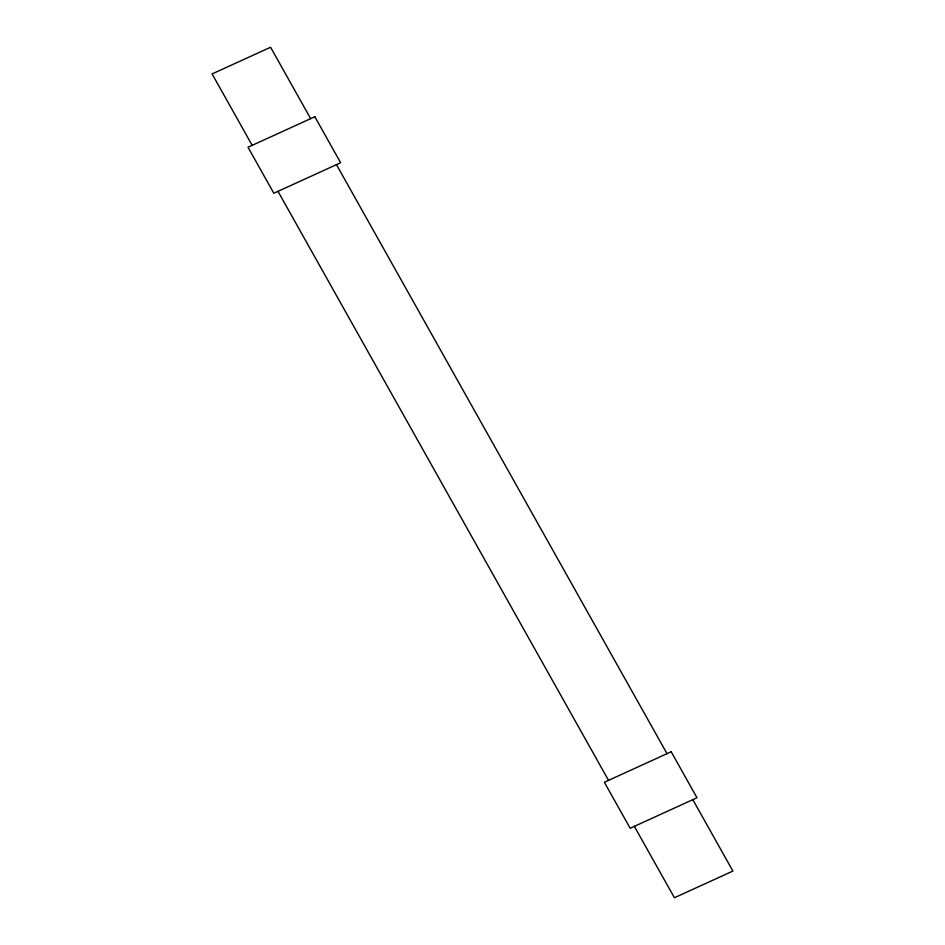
<?xml version="1.0" encoding="UTF-8"?>
<svg xmlns="http://www.w3.org/2000/svg" width="945" height="945" viewBox="0 0 945 945"><rect width="100%" height="100%" fill="white"/><g stroke="black" fill="none" stroke-linecap="round" stroke-linejoin="round"><path stroke-width="1.42" d="M310.657 118.645L270.589 47.25L212.105 73.934L252.173 145.341M336.467 164.643L667.016 753.673M692.827 799.659L732.895 871.066L674.411 897.75L634.343 826.355M277.984 191.327L608.533 780.357M314.839 116.743L248.003 147.243L273.814 193.241L340.649 162.741L314.839 116.743M671.186 751.759L604.351 782.259L630.161 828.257L696.997 797.757L671.186 751.759"/></g></svg>
